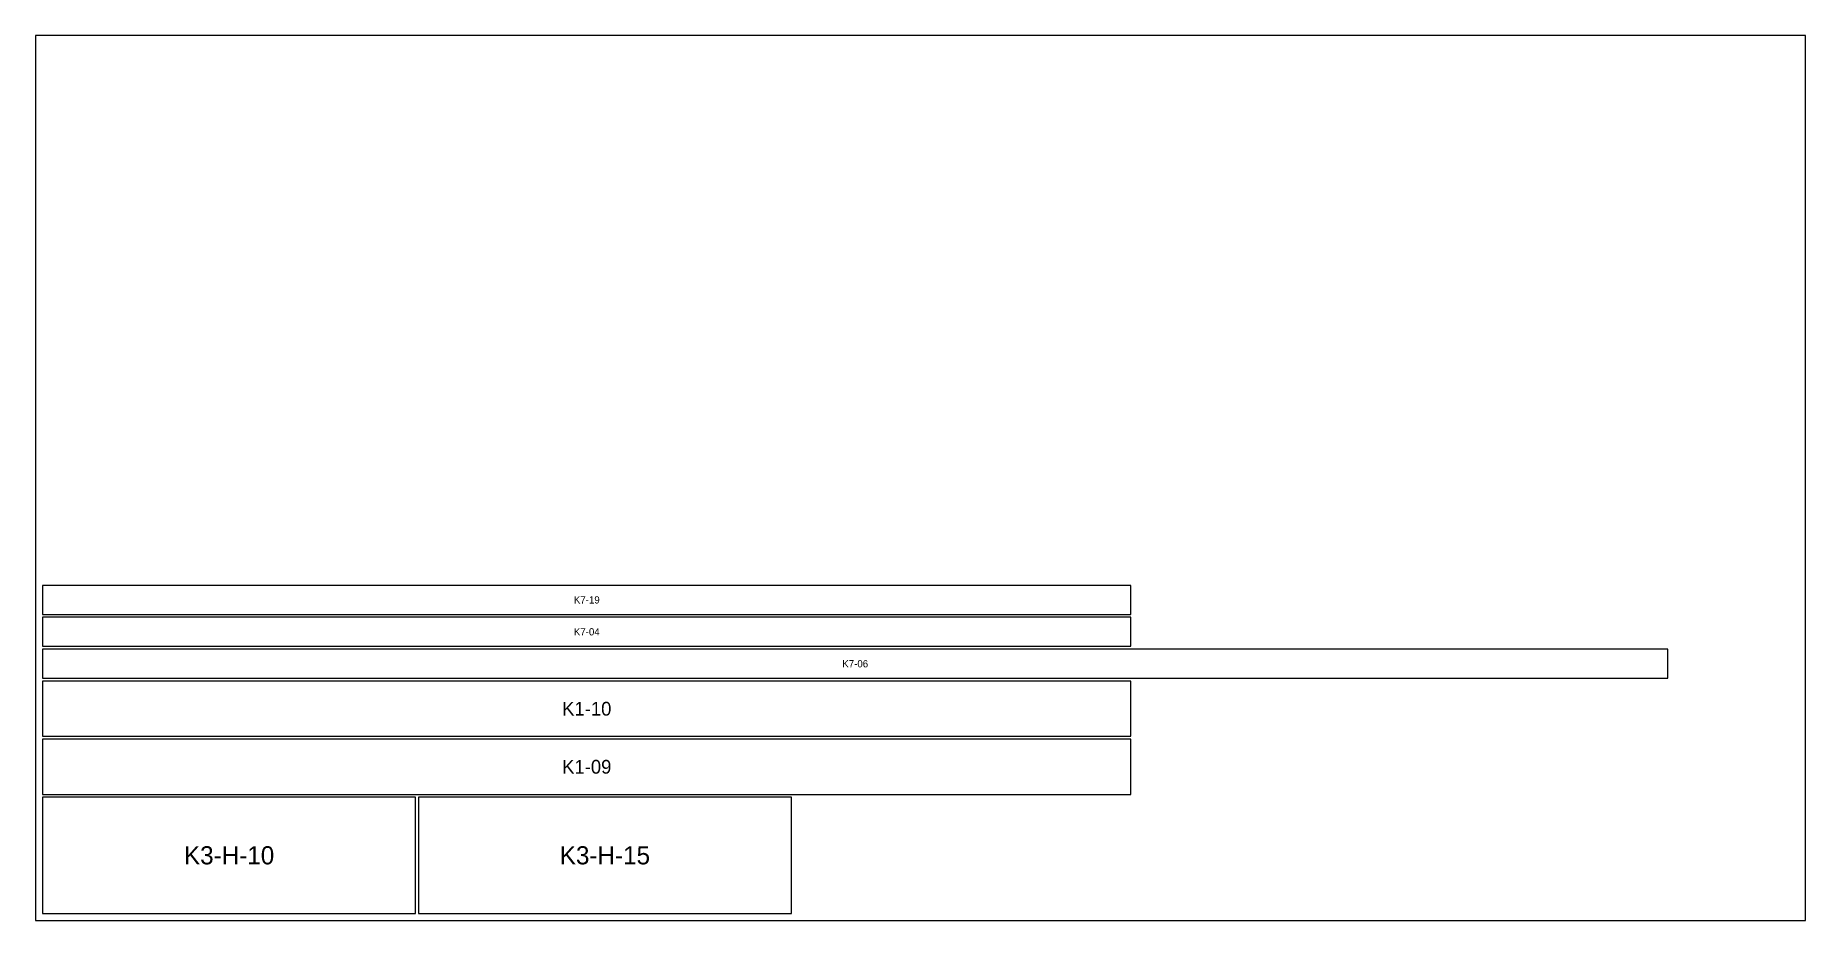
# Model space of a CAD drawing. Header units: millimetres. Extents: x 0 to 2440, y 0 to 1220.
import ezdxf
from ezdxf.enums import TextEntityAlignment as Align

# ---------------------------------------------------------------- set-up
doc = ezdxf.new("R2010")
doc.units = ezdxf.units.MM

msp = doc.modelspace()

# ---------------------------------------------------------------- linework, layer by layer
at = {"layer": 'CUT'}
for points in [[(10, 422), (1510, 422), (1510, 462), (10, 462)], [(10, 378), (1510, 378), (1510, 418), (10, 418)], [(10, 334), (2250, 334), (2250, 374), (10, 374)], [(10, 254), (1510, 254), (1510, 330), (10, 330)], [(10, 174), (1510, 174), (1510, 250), (10, 250)], [(10, 10), (524, 10), (524, 170), (10, 170)], [(528, 10), (1042, 10), (1042, 170), (528, 170)]]:
    msp.add_lwpolyline(points, close=True, dxfattribs=at)
at = {"layer": 'SHEET'}
msp.add_lwpolyline([(0, 0), (2440, 0), (2440, 1220), (0, 1220)], close=True, dxfattribs=at)

# ---------------------------------------------------------------- texts
at = {"layer": 'LABEL'}
for s, height, p in [('K7-19', 10, (760, 442)), ('K7-04', 10, (760, 398)), ('K7-06', 10, (1130, 354)), ('K1-10', 19, (760, 292)), ('K1-09', 19, (760, 212)), ('K3-H-10', 25, (267, 90)), ('K3-H-15', 25, (785, 90))]:
    msp.add_text(s, height=height, dxfattribs=at).set_placement(p, align=Align.MIDDLE_CENTER)

doc.saveas('drawing.dxf')
